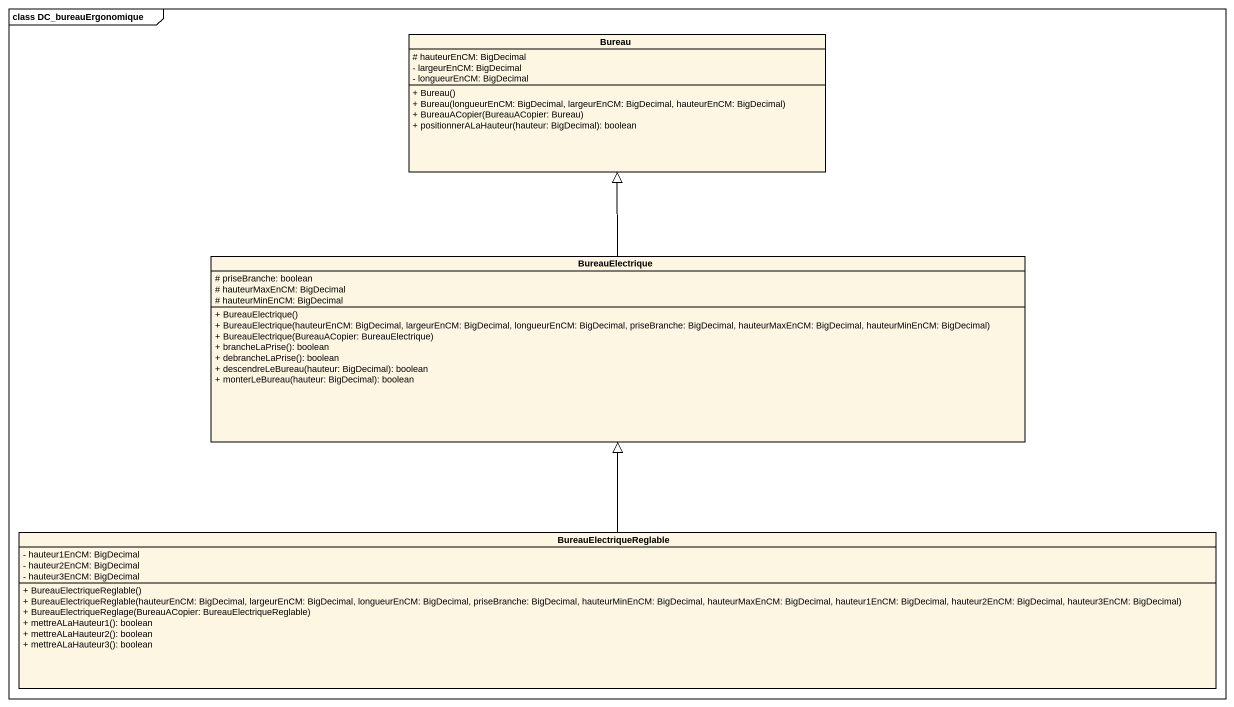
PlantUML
@startuml
mainframe class DC_bureauErgonomique
hide circle
hide empty members
skinparam classAttributeIconSize 0
class Bureau {
  # hauteurEnCM: BigDecimal
  - largeurEnCM: BigDecimal
  - longueurEnCM: BigDecimal
  + Bureau()
  + Bureau(longueurEnCM: BigDecimal, largeurEnCM: BigDecimal, hauteurEnCM: BigDecimal)
  + BureauACopier(BureauACopier: Bureau)
  + positionnerALaHauteur(hauteur: BigDecimal): boolean
}
class BureauElectrique {
  # priseBranche: boolean
  # hauteurMaxEnCM: BigDecimal
  # hauteurMinEnCM: BigDecimal
  + BureauElectrique()
  + BureauElectrique(hauteurEnCM: BigDecimal, largeurEnCM: BigDecimal, longueurEnCM: BigDecimal, priseBranche: BigDecimal, hauteurMaxEnCM: BigDecimal, hauteurMinEnCM: BigDecimal)
  + BureauElectrique(BureauACopier: BureauElectrique)
  + brancheLaPrise(): boolean
  + debrancheLaPrise(): boolean
  + descendreLeBureau(hauteur: BigDecimal): boolean
  + monterLeBureau(hauteur: BigDecimal): boolean
}
class BureauElectriqueReglable {
  - hauteur1EnCM: BigDecimal
  - hauteur2EnCM: BigDecimal
  - hauteur3EnCM: BigDecimal
  + BureauElectriqueReglable()
  + BureauElectriqueReglable(hauteurEnCM: BigDecimal, largeurEnCM: BigDecimal, longueurEnCM: BigDecimal, priseBranche: BigDecimal, hauteurMinEnCM: BigDecimal, hauteurMaxEnCM: BigDecimal, hauteur1EnCM: BigDecimal, hauteur2EnCM: BigDecimal, hauteur3EnCM: BigDecimal)
  + BureauElectriqueReglage(BureauACopier: BureauElectriqueReglable)
  + mettreALaHauteur1(): boolean
  + mettreALaHauteur2(): boolean
  + mettreALaHauteur3(): boolean
}
BureauElectrique -up-|> Bureau
BureauElectriqueReglable -up-|> BureauElectrique
@enduml
